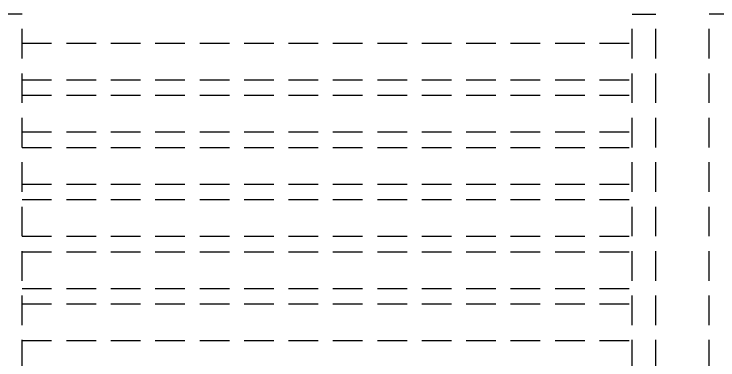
# Model space of a CAD drawing. Header units: millimetres. Extents: x 1887 to 2405, y 1100 to 1335.
# Drawn here: x 2028.34 to 2034.28, y 1271.73 to 1274.65 of the extents above; entities that cross this region are included whole.
import ezdxf

# ---------------------------------------------------------------- set-up
doc = ezdxf.new("R2010")
doc.units = ezdxf.units.MM
doc.linetypes.add('HIDDEN', pattern=[0.375, 0.25, -0.125])
doc.layers.add('AR-PERGOLAPROJ', color=1, linetype='HIDDEN')
doc.layers.add('PG-PROJ', color=1, linetype='HIDDEN')

# ---------------------------------------------------------------- blocks, each defined once
blk = doc.blocks.new('PG-MODULO1-PJ-C')
at = {"layer": 'PG-PROJ'}
for p, q in [((0.2, 3), (0, 3)), ((0, 0), (0, 3)), ((0.2, 0), (0.2, 3)), ((5.35, 3), (5.55, 3)), ((5.35, 0), (5.35, 3)), ((5.55, 0), (5.55, 3)), ((0.2, 2.7546), (5.35, 2.7546)), ((0.2, 2.4454), (5.35, 2.4454)), ((0.2, 2.3146), (5.35, 2.3146)), ((0.2, 2.0054), (5.35, 2.0054)), ((0.2, 1.8746), (5.35, 1.8746)), ((0.2, 1.5654), (5.35, 1.5654)), ((0.2, 1.4346), (5.35, 1.4346)), ((0.2, 1.1254), (5.35, 1.1254)), ((0.2, 0.9946), (5.35, 0.9946)), ((0.2, 0.6854), (5.35, 0.6854)), ((0.2, 0.5546), (5.35, 0.5546)), ((0.2, 0.2454), (5.35, 0.2454)), ((0.2, 0), (5.35, 0))]:
    blk.add_line(p, q, dxfattribs=at)

msp = doc.modelspace()

# ---------------------------------------------------------------- block references
at = {"layer": 'AR-PERGOLAPROJ'}
for p in [(2028.2097, 1271.6485), (2034.2097, 1271.6485)]:
    msp.add_blockref('PG-MODULO1-PJ-C', p, dxfattribs=at)

doc.saveas('drawing.dxf')
